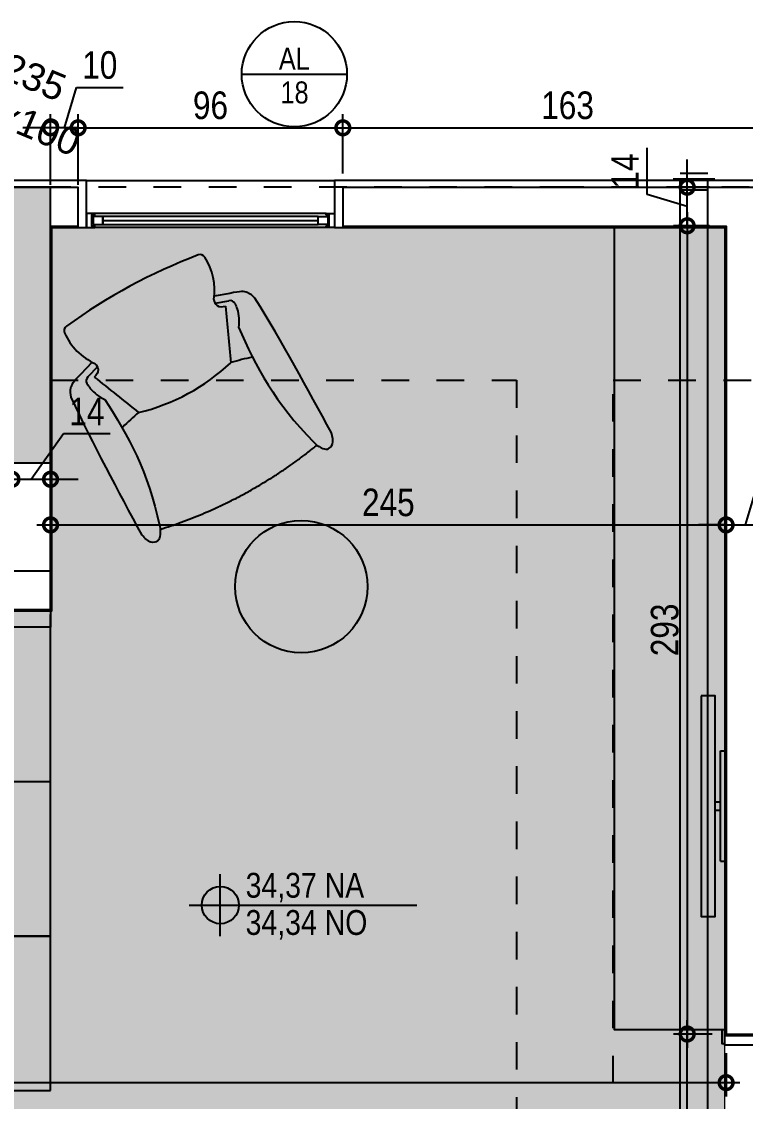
# Model space of a CAD drawing. Header units: metres. Extents: x -41 to 570, y -54 to 184.
# Drawn here: x -20.055 to -17.43, y -0.315 to 3.6 of the extents above; entities that cross this region are included whole.
import ezdxf
from ezdxf.enums import TextEntityAlignment as Align

# ---------------------------------------------------------------- set-up
doc = ezdxf.new("R2010")
doc.units = ezdxf.units.M
for name, pattern in [('DASHEDX2', [1.5, 1, -0.5]), ('PUC$0$DASHEDX2', [1.5, 1, -0.5]), ('PUC$0$HIDDEN2', [0.1875, 0.125, -0.0625])]:
    doc.linetypes.add(name, pattern=pattern)
for name, color, linetype in [('1', 232, 'DASHEDX2'), ('12', 232, 'Continuous'), ('4', 2, 'Continuous'), ('9', 232, 'Continuous'), ('ARQ-DIM', 2, 'Continuous'), ('ARQ-SIM', 1, 'Continuous'), ('PUC$0$ARQ-ALV ACAB', 4, 'Continuous'), ('PUC$0$ARQ-ALV OSSO', 5, 'Continuous'), ('PUC$0$ARQ-AUX', 7, 'Continuous'), ('PUC$0$ARQ-CAX @ 1', 1, 'Continuous'), ('PUC$0$ARQ-MOB', 7, 'Continuous'), ('PUC$0$ARQ-MOB @ 1', 7, 'Continuous'), ('PUC$0$ARQ-PRJ', 7, 'PUC$0$DASHEDX2')]:
    doc.layers.add(name, color=color, linetype=linetype)
doc.layers.add('PUC$0$ARQ-FORRO', color=9, linetype='Continuous', lineweight=5)
doc.styles.add('Adesa', font='ARIALN.TTF')
doc.styles.get("Standard").update_dxf_attribs({"font": 'arial.ttf'})
doc.dimstyles.new('ADESA 1-0050', dxfattribs={"dimtxt": 0.1, "dimasz": 0.1, "dimexe": 0.05, "dimexo": 0.05, "dimgap": 0.03, "dimtad": 1, "dimdec": 1, "dimlfac": 100, "dimzin": 12, "dimtxsty": 'Adesa', "dimblk": 'DOTSMALL', "dimcen": 1, "dimdle": 0.05, "dimclrd": 1, "dimclre": 1, "dimclrt": 256, "dimazin": 3, "dimtm": 1e-09, "dimtfac": 1, "dimtdec": 1, "dimtmove": 1, "dimatfit": 0, "dimldrblk": 'DOTSMALL', "dimfxl": 0.8, "dimtvp": 2, "dimtolj": 1, "dimtzin": 0, "dimarcsym": 0})

# ---------------------------------------------------------------- blocks, each defined once
blk = doc.blocks.new('*U3357')
for points in [[(-0.7649999999987084, 0.009997012157750673), (-0.7149999999989812, 0.009997012157750673), (-0.7149999999989812, -2.987842694979204e-06), (-0.7649999999987084, -2.987842694979204e-06)], [(0.04499999999984541, 0.009997012226332258), (-0.004999999999881748, 0.009997012226332258), (-0.004999999999881748, -2.987774084972639e-06), (0.04499999999984541, -2.987774084972639e-06)], [(-0.7749999999981309, -0.1599999999637873), (-0.7249999999984037, -0.1599999999637873), (-0.7249999999984037, -0.1499999999633417), (-0.7749999999981309, -0.1499999999633417)], [(0, -0.1499999999630859), (-1.224646799149301e-17, -0.8699999999633984), (-0.0300000000002001, -0.8699999999633984), (-0.03000000000020009, -0.1499999999630859)], [(0.05500000000006366, -0.1599999999634463), (0.005000000000336513, -0.1599999999634463), (0.005000000000336513, -0.1499999999630006), (0.05500000000006366, -0.1499999999630006)]]:
    blk.add_lwpolyline(points, close=True)
for points in [[(-0.7599999999991677, -0.1499999999630859), (-0.7199999999999999, -0.1499999999633133), (-0.7199999999999999, -0.1199999999631132), (-0.7099999999997816, -0.1199999999631132), (-0.7099999999989858, -2.987856678460243e-06), (-0.7450000000000908, -2.987856451086568e-06), (-0.7449999999995224, -0.1499999999630859)], [(0.03999999999973625, -0.1499999999628585), (3.410605131648481e-13, -0.1499999999630859), (3.410605131648481e-13, -0.1199999999628858), (-0.009999999999877218, -0.1199999999628858), (-0.009999999999877201, -2.987819701816274e-06), (0.02500000000077309, -2.987819474442599e-06), (0.02499999999952252, -0.1499999999628585)]]:
    blk.add_lwpolyline(points)
at = {"layer": 'PUC$0$ARQ-PRJ'}
blk.add_arc((-0.02076923076938199, -0.1707692307328975), 0.6995391551483003, 178.2986453946517, 271.7013546053388, dxfattribs=at)
blk = doc.blocks.new('*U3359')
at = {"color": 0, "linetype": 'ByBlock', "ltscale": 0.5}
for points in [[(0.019999999999925, -0.0449999999999875), (0.0199999999998682, -0.0449999999999875), (0.0199999999998682, -0.04499999999998749), (0.0199999999998682, -0.04499999999998749), (0.0199999999998682, -0.04499999999998749), (0.01999999999981139, -0.04500000000000169), (0.0199999999998682, -0.04499999999998749), (0.0199999999998682, -0.0449999999999733), (0.019999999999925, -0.04499999999998749), (0.0299999999999159, -0.0449999999999732), (0.0299999999999727, -0.04999999999996868), (-5.68e-14, -0.04999999999996868), (0, 0), (0.0299999999999727, 0), (0.0299999999999727, -0.0049999999999955), (0.0199999999999818, -0.0049999999999955), (0.019999999999925, -0.0449999999999875)], [(0.8800000000000751, -0.04499999999997033), (0.8800000000001319, -0.04499999999997033), (0.8800000000001319, -0.04499999999997032), (0.8800000000001319, -0.04499999999997032), (0.8800000000001319, -0.04499999999997032), (0.8800000000001885, -0.04499999999998452), (0.8800000000001319, -0.04499999999997032), (0.8800000000001319, -0.04499999999995612), (0.8800000000000751, -0.04499999999997032), (0.8700000000000842, -0.04499999999995603), (0.8700000000000273, -0.04999999999995151), (0.9000000000000569, -0.04999999999995151), (0.9, 1.71737624121769e-14), (0.8700000000000273, 1.71737624121769e-14), (0.8700000000000273, -0.004999999999978326), (0.8800000000000182, -0.004999999999978326), (0.8800000000000751, -0.04499999999997033)], [(0.0249999999999204, -0.0100000000000051), (0.0600000006625032, -0.0099999999940792), (0.0600000006625032, -0.0399999999940803), (0.0249999999999204, -0.0400000000000063)], [(0.8749999994450598, -0.00999999999995952), (0.8399999993374968, -0.00999999999995952), (0.8399999993374968, -0.03999999999996073), (0.8749999994450598, -0.03999999999996073)]]:
    blk.add_lwpolyline(points, close=True, dxfattribs=at)
at = {"color": 8, "linetype": 'ByBlock', "ltscale": 0.5}
for points in [[(0.8699999994450959, 4.557376241217689e-14), (0.0299999999999727, 0)], [(0.8699999994450959, -0.04999999999992311), (0.0299999999999727, -0.04999999999996868)]]:
    blk.add_lwpolyline(points, dxfattribs=at)
at = {"color": 7, "linetype": 'ByBlock', "ltscale": 0.5}
blk.add_lwpolyline([(0.8399999993374968, -0.009999999999959572), (0.8399999993374968, -0.03999999999996067), (0.0600000006625032, -0.03999999999408035), (0.0600000006625032, -0.00999999999407915)], close=True, dxfattribs=at)
blk.add_lwpolyline([(0.0600000006625032, -0.0249999999940798), (0.8399999993374968, -0.02500000000626503)], dxfattribs=at)
blk = doc.blocks.new('PUC$0$pl apto tipo 2 puc')
at = {"layer": 'PUC$0$ARQ-ALV ACAB'}
for points in [[(-20.33381733708062, 2.835418097664595), (-20.33381633010514, 1.635420066384394), (-21.12941561421885, 1.635420763017282), (-21.12941548995908, 1.46542076320934), (-19.9538162846242, 1.465420993231216), (-19.95381743947414, 2.855423882296735), (-19.82881744382384, 2.855413483590348), (-19.82881744382384, 3.025408417388371), (-20.33381744702381, 3.025418235298426), (-20.33381733823016, 2.835418144919325)], [(-17.36411684664112, 2.855421873116251), (-17.23911735195992, 2.855421873097677), (-17.23911634252779, 3.025418204763022), (-18.92881744382384, 3.025133429138863), (-18.92881744382384, 2.855418186093247), (-17.5141174305874, 2.855418186093382), (-17.51411694441235, -0.07448802679547742), (-17.36411649138281, -0.07448849328128576)]]:
    blk.add_lwpolyline(points, close=True, dxfattribs=at)
at = {"layer": 'PUC$0$ARQ-ALV OSSO'}
for points in [[(-20.30881734143004, 2.860418097664593), (-20.30881632575571, 1.610420067590172), (-21.09941561033573, 1.610420764223061), (-21.09941549384219, 1.470420764223138), (-19.95881628897362, 1.470420992217409), (-19.95881744382383, 2.860424180575593), (-19.85881744382384, 2.860413781868944), (-19.85881744382384, 3.000408507765785), (-20.30881744382383, 3.000418144919324), (-20.30881734143008, 2.86041814491933), (-20.30881734143004, 2.860418097664593)], [(-17.36911690632554, 2.860418981188063), (-17.2691173204212, 2.860418981222268), (-17.2691163740665, 3.000417355431439), (-18.89881744382384, 3.000418981222269), (-18.89881744382384, 2.860418981222268), (-17.50911743141285, 2.860418981222268), (-17.50911694523762, -0.06948837298035118), (-17.36911649198584, -0.06948881031087867), (-17.36911684724385, 2.860419094427486)], [(-20.30881632575571, 1.610420067590172), (-19.95881641897917, 1.610421254586466)]]:
    blk.add_lwpolyline(points, dxfattribs=at)
at = {"layer": 'PUC$0$ARQ-AUX', "elevation": 4.318356323902826e-06}
blk.add_lwpolyline([(-19.82881744382384, 3.025408417388371), (-18.92881744382384, 3.025133429138863)], dxfattribs=at)
at = {"layer": 'PUC$0$ARQ-CAX @ 1'}
for name, p, xscale, rotation in [('*U3359', (-19.82881744382384, 2.855413483590348, 4.318356324305282e-06), -1, 180), ('*U3357', (-17.51412125788195, -0.8194882600381838), -1.000000000000003, 90)]:
    blk.add_blockref(name, p, dxfattribs=dict(at, xscale=xscale, rotation=rotation))
blk = doc.blocks.new('PUC$0$ARQ-LAY-CAD-DIZ')
for points in [[(-0.3064838311984204, -0.1951458350923616), (-0.2516878810188246, -0.1768199275974069)], [(0.3064838311993299, -0.1951458350923616), (0.2516878810188246, -0.1768199275974069)], [(-0.2425809051014767, -0.2009397312421726), (-0.2910118408494782, -0.2164841751694411)], [(0.2425809051014767, -0.2009397312421726), (0.2910118408494782, -0.2164841751694411)]]:
    blk.add_lwpolyline(points)
for centre, radius, start, end in [((0, -2.098024844374279), 2.098024844374279, 82.56587794212274, 97.43412205787727), ((-0.06876284256577492, -0.05328909946227611), 0.2207293256294759, 175.4791641572122, 217.0896685323644), ((-0.2688676462403237, -0.03746728811869104), 0.02, 97.43412205738845, 175.4791641570402), ((0.06876284256577492, -0.05328909946227611), 0.2207293256294759, 322.9103314677751, 4.52083584278782), ((0.2688676462403237, -0.03746728811869104), 0.02, 4.520835842959833, 82.56587794261156), ((-0.2848997272003544, -0.2355273384240917), 0.02000000000000155, 107.7946069159782, 181.4423455058048), ((0.2848997272008091, -0.2355273384240917), 0.02000000000000155, 358.5576544941952, 72.20539308538977), ((0.0009974537829293695, -1.329706616716621), 0.9319444977243728, 101.8305648394202, 106.6441806521937), ((0, 0.2982496913790982), 0.7406126026418814, 255.1294301210218, 284.8705698790146), ((0.0009974537829293695, -1.329706616716621), 0.9319444977243728, 73.35581934780635, 78.28458721938914)]:
    blk.add_arc(centre, radius, start, end)
for points, knots in [([(-0.3784821351650862, -0.2530061772896062), (-0.3755797206413263, -0.2420113467684217), (-0.3652537496755031, -0.219965121082268), (-0.3454803086078755, -0.2055459575015419), (-0.3064838311984204, -0.1951458350923616)], [0, 0, 0, 0, 3.411440713710004, 7.038197375509993, 7.038197375509993, 7.038197375509993, 7.038197375509993]), ([(-0.244837011027812, -0.1864030446114242), (-0.2423686857646317, -0.194302538494739), (-0.2400205786448169, -0.2156579869002115), (-0.2602664231790186, -0.2256350656781621), (-0.2700927141654574, -0.2279649530705541)], [0, 0, 0, 0, 2.482844535948146, 5.512463865633014, 5.512463865633014, 5.512463865633014, 5.512463865633014]), ([(0.2448370110282667, -0.1864030446114242), (0.2423686857646317, -0.194302538494739), (0.2400205786448169, -0.2156579869002115), (0.2602664231794733, -0.2256350656781621), (0.2700927141654574, -0.2279649530705541)], [0, 0, 0, 0, 2.482844535948146, 5.512463865633014, 5.512463865633014, 5.512463865633014, 5.512463865633014]), ([(0.3784821351650862, -0.2530061772896062), (0.375579720641781, -0.2420113467684217), (0.3652537496759578, -0.219965121082268), (0.3454803086078755, -0.2055459575015419), (0.3064838311993299, -0.1951458350923616)], [0, 0, 0, 0, 3.411440713710004, 7.038197375509993, 7.038197375509993, 7.038197375509993, 7.038197375509993]), ([(-0.304893390394227, -0.236030758809946), (-0.3047143877188319, -0.2431399647730217), (-0.301790930520383, -0.2723876633602487), (-0.288722296189917, -0.3000604052422347), (-0.2754055399286699, -0.3177098736933175), (-0.2623372520902194, -0.473035002056136), (-0.2623372520902194, -0.62394197287189), (-0.3177207399712643, -0.8132438345488566), (-0.3232800536416107, -0.8378665040615232), (-0.3430329445009193, -0.8601026657911035), (-0.3546703065567272, -0.8601026657911035), (-0.3751149519252976, -0.8601026657911035), (-0.3875991150384834, -0.8292369967264079), (-0.3899999999998727, -0.8148037468344427), (-0.3899999999998727, -0.6320177047011413), (-0.3899999999998727, -0.4425119409953453), (-0.3784821351650862, -0.2530061772896062)], [1.521048931000178, 1.521048931000178, 1.521048931000178, 1.521048931000178, 3.648949885049483, 10.28186598981883, 10.28186598981883, 10.28186598981883, 55.55395723455512, 55.55395723455512, 55.55395723455512, 61.89963268735011, 63.27637546194493, 67.76667407044094, 72.15614620199624, 72.15614620199624, 72.15614620199624, 129.007875313722, 129.007875313722, 129.007875313722, 129.007875313722]), ([(0.304893390394227, -0.236030758809946), (0.3047143877188319, -0.2431399647730217), (0.3017909305208377, -0.2723876633602487), (0.288722296189917, -0.3000604052422347), (0.2754055399286699, -0.3177098736933175), (0.2623372520906742, -0.473035002056136), (0.2623372520906742, -0.62394197287189), (0.317720739971719, -0.8132438345488566), (0.3232800536420655, -0.8378665040615232), (0.3430329445009193, -0.8601026657911035), (0.3546703065576366, -0.8601026657911035), (0.3751149519252976, -0.8601026657911035), (0.3875991150384834, -0.8292369967264079), (0.3899999999998727, -0.8148037468344427), (0.3899999999998727, -0.6320177047011413), (0.3899999999998727, -0.4425119409953453), (0.3784821351650862, -0.2530061772896062)], [1.521048931000178, 1.521048931000178, 1.521048931000178, 1.521048931000178, 3.648949885049483, 10.28186598981883, 10.28186598981883, 10.28186598981883, 55.55395723455512, 55.55395723455512, 55.55395723455512, 61.89963268735011, 63.27637546194493, 67.76667407044094, 72.15614620199624, 72.15614620199624, 72.15614620199624, 129.007875313722, 129.007875313722, 129.007875313722, 129.007875313722])]:
    blk.add_open_spline(points, degree=3, knots=knots)
for points in [[(-0.2700927141654574, -0.2279649530705541), (-0.2434178546645853, -0.2911627471329297), (-0.2167429951632585, -0.3543605411953052), (-0.1900681356623863, -0.4175583352576808)], [(0.2700927141654574, -0.2279649530705541), (0.2434178546650401, -0.2911627471329297), (0.216742995164168, -0.3543605411953052), (0.1900681356628411, -0.4175583352576808)]]:
    blk.add_open_spline(points, degree=3)
blk.add_rational_spline([(-0.3223356089556546, -0.8275457078315043), (0, -0.8905264933414259), (0.3230125577142644, -0.8291065205159072)], [1, 0.9786909139897148, 1], degree=2)
blk = doc.blocks.new('PUC$0$ARQ-LAY-SOF')
at = {"layer": 'PUC$0$ARQ-MOB'}
for points in [[(0.2000000000002728, 1.739999999999782), (0.2000000000002729, 0.05999999999994543), (0, 0.05999999999994543), (0, 1.739999999999782)], [(0.7600000000002183, 1.739999999999782), (0.7600000000002183, 0.05999999999994543), (0, 0.05999999999994543), (0, 1.739999999999782)], [(0.7600000000002183, 1.739999999999782), (0.7600000000002183, 1.179999999999836), (0.2000000000002728, 1.179999999999836), (0.2000000000002728, 1.739999999999782)], [(0.7600000000002183, 1.179999999999836), (0.7600000000002183, 0.6199999999998909), (0.2000000000002729, 0.6199999999998909), (0.2000000000002728, 1.179999999999836)], [(0.7600000000002183, 0), (0.7600000000002183, 0.05999999999994543), (0, 0.05999999999994543), (0, 0)]]:
    blk.add_lwpolyline(points, close=True, dxfattribs=at)
blk = doc.blocks.new('*U3414')
for p, q in [((-0.2000000029802322, -0.01999999999999599), (-0.2000000029802322, 1.536458174073056e-17)), ((0.2000000029802323, -0.019999999999996), (0.2000000029802323, 0)), ((-0.01500000000000719, -0.0399999999999921), (-0.01500000000000719, -0.019999999999996)), ((0.01499999999999391, -0.0399999999999921), (0.01499999999999391, -0.019999999999996))]:
    blk.add_line(p, q)
for points in [[(0.2000000029802323, 0), (-0.2000000029802322, 1.536458174073056e-17)], [(0.2000000029802323, -0.019999999999996), (-0.2000000029802322, -0.01999999999999599)]]:
    blk.add_lwpolyline(points)
blk.add_lwpolyline([(-0.400000005960471, -0.0900000000000034), (0.4000000059604579, -0.0900000000000034), (0.4000000059604579, -0.0399999999999921), (-0.400000005960471, -0.0399999999999921)], close=True)
blk = doc.blocks.new('PUC$0$layout puc 4')
at = {"layer": 'PUC$0$ARQ-MOB', "extrusion": (-8.653128486188447e-07, 4.32088631466769e-06, 0.9999999999902907), "elevation": -1.034076076831196e-05}
blk.add_lwpolyline([(11.95030082621095, 2.910681958273331), (12.35030082621098, 2.910681958274754), (12.3503089902836, -2.926439986262648e-06), (11.95029998675907, -2.926418753469347e-06)], close=True, dxfattribs=at)
at = {"layer": 'PUC$0$ARQ-MOB'}
blk.add_circle((13.48569794615592, 1.30342969465006), 0.2399999999999894, dxfattribs=at)
at = {"layer": 'PUC$0$ARQ-MOB', "color": 7, "extrusion": (-8.653128486188448e-07, 4.320886314667695e-06, 0.9999999999902908), "xscale": -1}
blk.add_blockref('PUC$0$ARQ-LAY-SOF', (15.1549999900736, 1.390772854711628, -7.104444817687985e-06), dxfattribs=at)
at = {"layer": 'PUC$0$ARQ-MOB', "rotation": 208.3789795433873}
blk.add_blockref('PUC$0$ARQ-LAY-CAD-DIZ', (14.10701921543021, 0.2144084511604785), dxfattribs=at)
at = {"layer": 'PUC$0$ARQ-MOB @ 1', "rotation": 90}
blk.add_blockref('*U3414', (11.94529967592877, 2.09933987990815), dxfattribs=at)
blk = doc.blocks.new('PUC$0$pl forro 4')
at = {"layer": 'PUC$0$ARQ-FORRO'}
h = blk.add_hatch(color=256, dxfattribs=at)
h.dxf.hatch_style = 1
h.paths.add_polyline_path([(2.550298075168147, 7.951288831797854e-07), (4.989998084048477, 2.822094041565748e-06), (4.989996929205073, 1.389997838441489), (8.450596637674973, 1.390000763937299), (8.450602331084138, 3.010422328519603), (8.600602330928776, 3.010422328519603), (8.600603807840447, 2.089330909560317), (10.32999157772745, 2.089332297751191), (10.32998708983081, 4.760453668731543), (7.345602476117694, 4.760453663297646), (7.345602476117694, 5.159283569736861), (5.349998111788697, 5.159290873008334), (5.349997938808979, 3.749890970461874), (2.550307884513256, 3.749893213258094)])
at = {"layer": 'PUC$0$ARQ-FORRO', "elevation": -4.318356323902826e-06}
blk.add_lwpolyline([(2.550298075168147, 7.951288831797854e-07), (4.989998084048477, 2.822094041565748e-06), (4.989996929205073, 1.389997838441489), (8.450596637674973, 1.390000763937299), (8.450602331084138, 3.010422328519603), (8.600602330928776, 3.010422328519603), (8.600603807840447, 2.089330909560317), (10.32999157772745, 2.089332297751191), (10.32998708983081, 4.760453668731543), (7.345602476117694, 4.760453663297646), (7.345602476117694, 5.159283569736861), (5.349998111788697, 5.159290873008334), (5.349997938808979, 3.749890970461874), (2.550307884513256, 3.749893213258094)], close=True, dxfattribs=at)
blk = doc.blocks.new('PUC$0$E2')
at = {"layer": 'PUC$0$ARQ-PRJ'}
for p, q in [((305.3870890298539, -368.5577142150995), (305.5370890298531, -368.5577141222069)), ((305.4120890298542, -368.5377141996174), (305.5120890298543, -368.5377141376891)), ((305.4120890298542, -368.5977141996174), (305.4120890298542, -368.5577141996174)), ((305.5120890298543, -368.597714137689), (305.5120890298543, -368.5577141376891)), ((305.4120890298542, -368.5977141996174), (305.5120890298543, -368.597714137689))]:
    blk.add_line(p, q, dxfattribs=at)
blk = doc.blocks.new('PUC$0$A$Cc442750d')
at = {"layer": 'PUC$0$ARQ-PRJ', "linetype": 'PUC$0$HIDDEN2', "ltscale": 50}
for p, q in [((2.616754327560557, 0.6348681437857522, 4.318356323905764e-06), (2.616756416126009, -4.030770266885611, -1.826952853720089e-08)), ((2.716754327560921, 0.6348681885506267, 4.318356323905764e-06), (2.716756420060847, -4.03955790767759, 4.318356323905764e-06))]:
    blk.add_line(p, q, dxfattribs=at)
at = {"layer": 'PUC$0$ARQ-PRJ', "rotation": 180}
blk.add_blockref('PUC$0$E2', (308.1288454371897, -372.6284844045754), dxfattribs=at)
blk = doc.blocks.new('PUC')
blk.add_blockref('PUC$0$A$Cc442750d', (14.94999061435445, 1.04033160898575, -4.318356323902826e-06))
at = {"layer": 'PUC$0$ARQ-ALV OSSO', "rotation": 180}
blk.add_blockref('PUC$0$pl apto tipo 2 puc', (-0.008828743811791995, 0.001191462223843587, -4.318356323902826e-06), dxfattribs=at)
at = {"layer": 'PUC$0$ARQ-FORRO'}
blk.add_blockref('PUC$0$pl forro 4', (14.95499061160746, -2.854227518998424), dxfattribs=at)
at = {"layer": 'PUC$0$ARQ-MOB', "color": 6}
blk.add_blockref('PUC$0$layout puc 4', (5.554988700012038, -2.855002235992506, -4.318356323902826e-06), dxfattribs=at)
blk = doc.blocks.new('NipAcOs')
at = {"layer": 'ARQ-SIM'}
h = blk.add_hatch(color=256, dxfattribs=at)
h.dxf.hatch_style = 1
h.paths.add_polyline_path([(0, 0.1499999999999773, 0.4142135623730951), (-0.1499999999999773, 0), (0, 0)])
h.paths.add_polyline_path([(0.1499999999999773, 0), (0, 0), (0, -0.1499999999999773, 0.4142135623730951)])
for p, q in [((0, -0.25), (0, 0.25)), ((-0.25, 0), (0.1499999999999773, 0)), ((0.1499999999999773, 0), (1.583441196697537, 0))]:
    blk.add_line(p, q, dxfattribs=at)
blk.add_circle((0, 0), 0.15, dxfattribs=at)
at = {"style": 'Adesa'}
for p in [(0.2040091630106531, 0.0600000000000023), (0.2040091630106531, -0.2400000000000091)]:
    blk.add_attdef('000,00', p, '', height=0.2, dxfattribs=at)
blk = doc.blocks.new('TIPO COTA$0$Chamada_planta')
at = {"layer": 'ARQ-SIM'}
blk.add_line((-1.272612162904418, 0), (1.272612162904418, 0), dxfattribs=at)
blk.add_circle((0, 0), 1.272612162904418, dxfattribs=at)
at = {"layer": 'ARQ-SIM', "color": 2, "style": 'Adesa'}
for tag, p in [('NUMERO', (-3e-16, 0.2338932678049491)), ('C.D.', (-3e-16, -0.2718391078913104))]:
    blk.add_attdef(tag, text='', height=0.5, dxfattribs=at).set_placement(p, align=Align.MIDDLE_CENTER)
blk = doc.blocks.new('_DotSmall')
at = {"color": 0, "linetype": 'ByBlock', "const_width": 0.5}
blk.add_lwpolyline([(-0.0625, 0, 1), (0.0625, 0, 1)], format="xyb", close=True, dxfattribs=at)
blk = doc.blocks.new('*D1500')
at = {"layer": 'ARQ-DIM', "color": 1, "lineweight": -2, "transparency": 16777216}
for p, q in [((-19.84998870001205, 3.008798046324152), (-19.84998870001205, 3.265296041068666)), ((-18.88998870001205, 3.050005440633623), (-18.88998870001205, 3.265296041068666)), ((-19.89998870001205, 3.215296041068666), (-18.83998870001205, 3.215296041068666))]:
    blk.add_line(p, q, dxfattribs=at)
at = {"layer": 'Defpoints', "color": 0, "transparency": 16777216}
for p in [(-18.88998870001205, 3.215296041068666), (-18.88998870001205, 3.000005440633623, -4.318356323902826e-06), (-19.84998870001205, 2.958798046324152, -4.318356323902826e-06)]:
    blk.add_point(p, dxfattribs=at)
at = {"layer": 'ARQ-DIM', "color": 1, "lineweight": -2, "transparency": 16777216, "xscale": 0.1, "yscale": 0.1, "zscale": 0.1, "rotation": 180}
blk.add_blockref('_DotSmall', (-19.84998870001205, 3.215296041068666), dxfattribs=at)
at = {"layer": 'ARQ-DIM', "color": 1, "lineweight": -2, "transparency": 16777216, "xscale": 0.1, "yscale": 0.1, "zscale": 0.1}
blk.add_blockref('_DotSmall', (-18.88998870001205, 3.215296041068666), dxfattribs=at)
at = {"layer": 'ARQ-DIM', "transparency": 16777216, "insert": (-19.36998870001205, 3.296353339840835), "char_height": 0.1, "attachment_point": 5, "style": 'Adesa'}
blk.add_mtext('\\A1;96', dxfattribs=at)
blk = doc.blocks.new('*D1501')
at = {"layer": 'ARQ-DIM', "color": 1, "lineweight": -2, "transparency": 16777216}
for p, q in [((-18.88998870001205, 3.050005440633623), (-18.88998870001205, 3.265296041068666)), ((-17.26028763025471, 3.050004331794), (-17.26028763025471, 3.265296041068666)), ((-18.93998870001206, 3.215296041068666), (-17.21028763025471, 3.215296041068666))]:
    blk.add_line(p, q, dxfattribs=at)
at = {"layer": 'Defpoints', "color": 0, "transparency": 16777216}
for p in [(-17.26028763025471, 3.215296041068666), (-18.88998870001205, 3.000005440633623, -4.318356323902826e-06), (-17.26028763025471, 3.000004331794, -4.318356323902826e-06)]:
    blk.add_point(p, dxfattribs=at)
at = {"layer": 'ARQ-DIM', "color": 1, "lineweight": -2, "transparency": 16777216, "xscale": 0.1, "yscale": 0.1, "zscale": 0.1, "rotation": 180}
blk.add_blockref('_DotSmall', (-18.88998870001205, 3.215296041068666), dxfattribs=at)
at = {"layer": 'ARQ-DIM', "color": 1, "lineweight": -2, "transparency": 16777216, "xscale": 0.1, "yscale": 0.1, "zscale": 0.1}
blk.add_blockref('_DotSmall', (-17.26028763025471, 3.215296041068666), dxfattribs=at)
at = {"layer": 'ARQ-DIM', "transparency": 16777216, "insert": (-18.07513816513338, 3.296353339840835), "char_height": 0.1, "attachment_point": 5, "style": 'Adesa'}
blk.add_mtext('\\A1;163', dxfattribs=at)
blk = doc.blocks.new('*D1513')
at = {"layer": 'ARQ-DIM', "color": 1, "lineweight": -2, "transparency": 16777216}
for p, q in [((-20.01998818291134, 1.940855703664454), (-19.90288852424763, 2.106264980608519)), ((-19.90288852424763, 2.106264980608519), (-19.73340694171011, 2.106264980608519)), ((-20.08998870001204, 1.709932146713691), (-20.08998870001204, 1.990855703664454)), ((-19.94998766581064, 1.709932103533168), (-19.94998766581064, 1.990855703664454)), ((-20.08998870001204, 1.940855703664454), (-20.18998870001204, 1.940855703664454)), ((-20.08998870001204, 1.940855703664454), (-19.94998766581064, 1.940855703664454)), ((-20.08998870001204, 1.940855703664454), (-19.94998766581064, 1.940855703664454)), ((-19.94998766581064, 1.940855703664454), (-19.84998766581064, 1.940855703664454))]:
    blk.add_line(p, q, dxfattribs=at)
at = {"layer": 'Defpoints', "color": 0, "transparency": 16777216}
for p in [(-19.94998766581064, 1.940855703664454), (-20.08998870001204, 1.659932146713691, -4.318356323902826e-06), (-19.94998766581064, 1.659932103533168, -8.636712647805652e-06)]:
    blk.add_point(p, dxfattribs=at)
at = {"layer": 'ARQ-DIM', "color": 1, "lineweight": -2, "transparency": 16777216, "xscale": 0.1, "yscale": 0.1, "zscale": 0.1}
blk.add_blockref('_DotSmall', (-20.08998870001204, 1.940855703664454), dxfattribs=at)
at = {"layer": 'ARQ-DIM', "color": 1, "lineweight": -2, "transparency": 16777216, "xscale": 0.1, "yscale": 0.1, "zscale": 0.1, "rotation": 180}
blk.add_blockref('_DotSmall', (-19.94998766581064, 1.940855703664454), dxfattribs=at)
at = {"layer": 'ARQ-DIM', "transparency": 16777216, "insert": (-19.81814773297887, 2.186469619080551), "char_height": 0.1, "attachment_point": 5, "style": 'Adesa'}
blk.add_mtext('\\A1;14', dxfattribs=at)
blk = doc.blocks.new('*D1514')
at = {"layer": 'ARQ-DIM', "color": 1, "lineweight": -2, "transparency": 16777216}
for p, q in [((-19.94998766581064, 1.709932103533168), (-19.94998766581064, 1.825403152086743)), ((-17.50028848119656, 1.648808604989967), (-17.50028848119656, 1.825403152086743)), ((-19.99998766581064, 1.775403152086743), (-17.45028848119656, 1.775403152086743))]:
    blk.add_line(p, q, dxfattribs=at)
at = {"layer": 'Defpoints', "color": 0, "transparency": 16777216}
for p in [(-17.50028848119656, 1.775403152086743), (-19.94998766581064, 1.659932103533168, -4.318356323902826e-06), (-17.50028848119656, 1.598808604989967, -4.318356323902826e-06)]:
    blk.add_point(p, dxfattribs=at)
at = {"layer": 'ARQ-DIM', "color": 1, "lineweight": -2, "transparency": 16777216, "xscale": 0.1, "yscale": 0.1, "zscale": 0.1, "rotation": 180}
blk.add_blockref('_DotSmall', (-19.94998766581064, 1.775403152086743), dxfattribs=at)
at = {"layer": 'ARQ-DIM', "color": 1, "lineweight": -2, "transparency": 16777216, "xscale": 0.1, "yscale": 0.1, "zscale": 0.1}
blk.add_blockref('_DotSmall', (-17.50028848119656, 1.775403152086743), dxfattribs=at)
at = {"layer": 'ARQ-DIM', "transparency": 16777216, "insert": (-18.7251380735036, 1.856460450858912), "char_height": 0.1, "attachment_point": 5, "style": 'Adesa'}
blk.add_mtext('\\A1;245', dxfattribs=at)
blk = doc.blocks.new('*D1515')
at = {"layer": 'ARQ-DIM', "color": 1, "lineweight": -2, "transparency": 16777216}
for p, q in [((-17.43028821690236, 1.775403152086743), (-17.38672682536075, 1.920607790558776)), ((-17.38672682536075, 1.920607790558776), (-17.21724524282323, 1.920607790558776)), ((-17.50028848119656, 1.648808604989967), (-17.50028848119656, 1.825403152086743)), ((-17.36028795260816, 1.648808621616858), (-17.36028795260816, 1.825403152086743)), ((-17.50028848119656, 1.775403152086743), (-17.60028848119656, 1.775403152086743)), ((-17.50028848119656, 1.775403152086743), (-17.36028795260816, 1.775403152086743)), ((-17.50028848119656, 1.775403152086743), (-17.36028795260816, 1.775403152086743)), ((-17.36028795260816, 1.775403152086743), (-17.26028795260816, 1.775403152086743))]:
    blk.add_line(p, q, dxfattribs=at)
at = {"layer": 'Defpoints', "color": 0, "transparency": 16777216}
for p in [(-17.36028795260816, 1.775403152086743), (-17.50028848119656, 1.598808604989967, -4.318356323902826e-06), (-17.36028795260816, 1.598808621616858, -4.318356323902826e-06)]:
    blk.add_point(p, dxfattribs=at)
at = {"layer": 'ARQ-DIM', "color": 1, "lineweight": -2, "transparency": 16777216, "xscale": 0.1, "yscale": 0.1, "zscale": 0.1}
blk.add_blockref('_DotSmall', (-17.50028848119656, 1.775403152086743), dxfattribs=at)
at = {"layer": 'ARQ-DIM', "color": 1, "lineweight": -2, "transparency": 16777216, "xscale": 0.1, "yscale": 0.1, "zscale": 0.1, "rotation": 180}
blk.add_blockref('_DotSmall', (-17.36028795260816, 1.775403152086743), dxfattribs=at)
at = {"layer": 'ARQ-DIM', "transparency": 16777216, "insert": (-17.30198603409199, 2.000812429030808), "char_height": 0.1, "attachment_point": 5, "style": 'Adesa'}
blk.add_mtext('\\A1;14', dxfattribs=at)
blk = doc.blocks.new('*D1540')
at = {"layer": 'ARQ-DIM', "color": 1, "lineweight": -2, "transparency": 16777216}
for p, q in [((-17.6413821460769, -0.900672375217192), (-17.6413821460769, -0.02067983520419053)), ((-17.55028820142584, -0.07067983520419054), (-17.6913821460769, -0.07067983520419055)), ((-17.56089948895686, -0.850672375217192), (-17.6913821460769, -0.850672375217192))]:
    blk.add_line(p, q, dxfattribs=at)
at = {"layer": 'Defpoints', "color": 0, "transparency": 16777216}
for p in [(-17.6413821460769, -0.07067983520419054), (-17.50028820142584, -0.07067983520419052, -4.318356323902826e-06), (-17.51089948895686, -0.850672375217192, -4.318356323902826e-06)]:
    blk.add_point(p, dxfattribs=at)
at = {"layer": 'ARQ-DIM', "color": 1, "lineweight": -2, "transparency": 16777216, "xscale": 0.1, "yscale": 0.1, "zscale": 0.1}
for p, rotation in [((-17.6413821460769, -0.07067983520419054), 90), ((-17.6413821460769, -0.850672375217192), 270)]:
    blk.add_blockref('_DotSmall', p, dxfattribs=dict(at, rotation=rotation))
at = {"layer": 'ARQ-DIM', "transparency": 16777216, "insert": (-17.72243944484907, -0.4606761052106861), "char_height": 0.1, "attachment_point": 5, "rotation": 90, "style": 'Adesa'}
blk.add_mtext('\\A1;78', dxfattribs=at)
blk = doc.blocks.new('*D1541')
at = {"layer": 'ARQ-DIM', "color": 1, "lineweight": -2, "transparency": 16777216}
for p, q in [((-17.64138214607693, 2.91000595758483), (-17.64138214607693, -0.1206798352041906)), ((-17.56089976034371, 2.86000595758483), (-17.69138214607693, 2.86000595758483)), ((-17.55028820142584, -0.07067983520419054), (-17.69138214607693, -0.07067983520419055))]:
    blk.add_line(p, q, dxfattribs=at)
at = {"layer": 'Defpoints', "color": 0, "transparency": 16777216}
for p in [(-17.51089976034371, 2.86000595758483, -4.318356323902826e-06), (-17.64138214607693, -0.07067983520419054), (-17.50028820142584, -0.07067983520419052, -4.318356323902826e-06)]:
    blk.add_point(p, dxfattribs=at)
at = {"layer": 'ARQ-DIM', "color": 1, "lineweight": -2, "transparency": 16777216, "xscale": 0.1, "yscale": 0.1, "zscale": 0.1}
for p, rotation in [((-17.64138214607693, 2.86000595758483), 90), ((-17.64138214607693, -0.07067983520419054), 270)]:
    blk.add_blockref('_DotSmall', p, dxfattribs=dict(at, rotation=rotation))
at = {"layer": 'ARQ-DIM', "transparency": 16777216, "insert": (-17.72243944484909, 1.394663061190325), "char_height": 0.1, "attachment_point": 5, "rotation": 90, "style": 'Adesa'}
blk.add_mtext('\\A1;293', dxfattribs=at)
blk = doc.blocks.new('*D1542')
at = {"layer": 'ARQ-DIM', "color": 1, "lineweight": -2, "transparency": 16777216}
for p, q in [((-17.78658674345036, 2.973566665875424), (-17.78658674345036, 3.143048248412941)), ((-17.64138210497833, 3.000004581804642), (-17.64138210497833, 3.100004581804642)), ((-17.56089957881975, 3.000004581804642), (-17.69138210497833, 3.000004581804642)), ((-17.64138210497833, 2.860005966862987), (-17.64138210497833, 3.000004581804642)), ((-17.64138210497833, 2.860005966862987), (-17.64138210497833, 3.000004581804642)), ((-17.64138210497833, 2.930005274333814), (-17.78658674345036, 2.973566665875424)), ((-17.56089971924511, 2.860005966862987), (-17.69138210497833, 2.860005966862987)), ((-17.64138210497833, 2.860005966862987), (-17.64138210497833, 2.760005966862987))]:
    blk.add_line(p, q, dxfattribs=at)
at = {"layer": 'Defpoints', "color": 0, "transparency": 16777216}
for p in [(-17.64138210497833, 3.000004581804642), (-17.51089957881975, 3.000004581804642, -4.318356323902826e-06), (-17.51089971924511, 2.860005966862987, -4.318356323902826e-06)]:
    blk.add_point(p, dxfattribs=at)
at = {"layer": 'ARQ-DIM', "color": 1, "lineweight": -2, "transparency": 16777216, "xscale": 0.1, "yscale": 0.1, "zscale": 0.1}
for p, rotation in [((-17.64138210497833, 3.000004581804642), 270), ((-17.64138210497833, 2.860005966862987), 90)]:
    blk.add_blockref('_DotSmall', p, dxfattribs=dict(at, rotation=rotation))
at = {"layer": 'ARQ-DIM', "transparency": 16777216, "insert": (-17.86679138192239, 3.058307457144187), "char_height": 0.1, "attachment_point": 5, "rotation": 90, "style": 'Adesa'}
blk.add_mtext('\\A1;14', dxfattribs=at)
blk = doc.blocks.new('*D1548')
at = {"layer": 'ARQ-DIM', "color": 1, "lineweight": -2, "transparency": 16777216}
for p, q in [((-17.50028820469898, -0.1406798334751199), (-17.50028820469898, -0.2969617199436931)), ((-23.41059292470861, -0.2011948456724003), (-23.41059292470861, -0.2969617199436931)), ((-23.46059292470861, -0.2469617199436931), (-17.45028820469898, -0.2469617199436931))]:
    blk.add_line(p, q, dxfattribs=at)
at = {"layer": 'Defpoints', "color": 0, "transparency": 16777216}
for p in [(-17.50028820469898, -0.09067983347511992, -4.318356323902826e-06), (-23.41059292470861, -0.1511948456724003, -4.318356323902826e-06), (-17.50028820469898, -0.2469617199436931)]:
    blk.add_point(p, dxfattribs=at)
at = {"layer": 'ARQ-DIM', "color": 1, "lineweight": -2, "transparency": 16777216, "xscale": 0.1, "yscale": 0.1, "zscale": 0.1, "rotation": 180}
blk.add_blockref('_DotSmall', (-23.41059292470861, -0.2469617199436931), dxfattribs=at)
at = {"layer": 'ARQ-DIM', "color": 1, "lineweight": -2, "transparency": 16777216, "xscale": 0.1, "yscale": 0.1, "zscale": 0.1}
blk.add_blockref('_DotSmall', (-17.50028820469898, -0.2469617199436931), dxfattribs=at)
at = {"layer": 'ARQ-DIM', "transparency": 16777216, "insert": (-20.4554405647038, -0.1659044211715239), "char_height": 0.1, "attachment_point": 5, "style": 'Adesa'}
blk.add_mtext('\\A1;591', dxfattribs=at)
blk = doc.blocks.new('*D1693')
at = {"layer": 'ARQ-DIM', "color": 1, "lineweight": -2, "transparency": 16777216}
for p, q in [((-19.89998870001205, 3.215296041068667), (-19.8561715103804, 3.361353339840836)), ((-19.8561715103804, 3.361353339840836), (-19.68668992784288, 3.361353339840836)), ((-19.94998870001204, 3.008795793751383), (-19.94998870001204, 3.265296041068666)), ((-19.84998870001205, 3.008798046324152), (-19.84998870001205, 3.265296041068666)), ((-19.94998870001204, 3.215296041068667), (-20.04998870001204, 3.215296041068667)), ((-19.84998870001205, 3.215296041068667), (-19.94998870001204, 3.215296041068667)), ((-19.84998870001205, 3.215296041068667), (-19.94998870001204, 3.215296041068667)), ((-19.84998870001205, 3.215296041068667), (-19.74998870001205, 3.215296041068667))]:
    blk.add_line(p, q, dxfattribs=at)
at = {"layer": 'Defpoints', "color": 0, "transparency": 16777216}
for p in [(-19.94998870001204, 3.215296041068667), (-19.94998870001204, 2.958795793751383, -4.31835632350037e-06), (-19.84998870001205, 2.958798046324152, -4.318356323902826e-06)]:
    blk.add_point(p, dxfattribs=at)
at = {"layer": 'ARQ-DIM', "color": 1, "lineweight": -2, "transparency": 16777216, "xscale": 0.1, "yscale": 0.1, "zscale": 0.1}
blk.add_blockref('_DotSmall', (-19.94998870001204, 3.215296041068667), dxfattribs=at)
at = {"layer": 'ARQ-DIM', "color": 1, "lineweight": -2, "transparency": 16777216, "xscale": 0.1, "yscale": 0.1, "zscale": 0.1, "rotation": 180}
blk.add_blockref('_DotSmall', (-19.84998870001205, 3.215296041068667), dxfattribs=at)
at = {"layer": 'ARQ-DIM', "transparency": 16777216, "insert": (-19.77143071911163, 3.442410638613005), "char_height": 0.1, "attachment_point": 5, "style": 'Adesa'}
blk.add_mtext('\\A1;10', dxfattribs=at)
blk = doc.blocks.new('est-lo-08-6sa-r00')
at = {"layer": '4'}
h = blk.add_hatch(color=8, dxfattribs=at)
h.dxf.hatch_style = 1
h.paths.add_polyline_path([(72.45359600000049, -775.948262999999), (89.9877070000004, -768.6301379999992), (31.82787399999984, -629.2800969999994), (14.29376300000001, -636.5982219999993)], flags=17)
h.paths.add_polyline_path([(-113.9049340000005, -1069.376460999999), (37.44213000000002, -1006.209490999998), (30.12385199999994, -988.6750119999992), (-103.6891010000002, -1044.523857999999), (-278.9303289999998, -624.6486359999992), (-286.2484539999996, -607.1145249999993), (-286.2484749999996, -607.1145339999996), (-307.0557899999995, -557.2605349999997), (-324.5898800000006, -564.5786499999994)])
h.paths.add_polyline_path([(-3206.956630999998, -1758.910156999999), (-3258.953831999998, -1634.325684), (-3291.253509999999, -1647.806439999999), (-3239.256308999999, -1772.390912999999)])
h.paths.add_polyline_path([(-2993.189753999998, -2271.092217999998), (-3020.151167, -2206.492820999998), (-3034.916840999999, -2212.655495999998), (-3140.452497999998, -1959.793706999999), (-3125.686931, -1953.631075999999), (-3148.796797999999, -1898.260197999999), (-3181.096476999999, -1911.740953999999), (-3025.489431999998, -2284.572973999999)])
h.paths.add_polyline_path([(-2947.092820999999, -1013.293024), (-2914.793142, -999.8122680000004), (-2953.309588, -907.527473), (-2985.609266, -921.0082290000005)])
h.paths.add_polyline_path([(-2727.356492000001, -1539.777800999999), (-2695.056814, -1526.297044999999), (-2733.573258999998, -1434.012249999999), (-2765.872937999999, -1447.493005999999)])
h.paths.add_polyline_path([(2122.48851, 465.4148090000003), (2070.491308999999, 589.9992829999999), (2038.191631, 576.5185270000004), (2090.188831999999, 451.9340530000002)])
h.paths.add_polyline_path([(2012.331383999999, 729.3495480000001), (1857.495358999999, 1100.334220999999), (1825.19568, 1086.853464999999), (1852.1572, 1022.254111), (1866.922767, 1028.416743), (1971.687404999999, 777.4023), (1956.921837999999, 771.2396689999997), (1980.031704999999, 715.8687919999996)])
h.paths.add_polyline_path([(2336.253806, -46.76345599999922), (2180.644029, 326.0751100000004), (2148.34435, 312.5943540000004), (2171.454217999999, 257.2234770000007), (2186.219784999999, 263.3861090000001), (2291.758174999999, 10.51777200000049), (2276.992607999999, 4.355141000000913), (2303.954127999999, -60.24421199999915)])
h.paths.add_polyline_path([(-385.5172349999993, -426.3873289999996), (-595.433067999999, 76.56770299999988), (-627.7327459999995, 63.08694799999952), (-600.7712259999996, -1.512405999999999), (-586.0056589999992, 4.650225999999691), (-426.1612139999996, -378.3345759999996), (-440.9267810000002, -384.4972079999997), (-417.8169139999999, -439.8680849999996)])
h.paths.add_polyline_path([(-83.24965799999964, 290.3351419999996), (-592.6617279999998, 77.7243639999995), (-382.7471940000005, -425.2275579999996), (-365.2130830000006, -417.9094339999997), (-567.8094919999992, 67.50837699999983), (-108.2312119999995, 259.3202749999996), (-7.318124999999773, 17.53411100000015), (-242.6443529999995, -80.68282400000008), (-140.96112, -324.3142569999997), (-70.36325099999982, -294.8491759999998), (-77.68137600000048, -277.3150649999997), (-130.7451330000004, -299.4620209999997), (-217.7921169999998, -90.89881099999997), (0, 0), (87.04691000000038, -208.5630329999998), (33.98315200000015, -230.7099889999997), (41.30127699999991, -248.2440999999996), (126.664713, -212.6163879999996), (103.5548460000003, -157.2455109999998), (88.78927800000055, -163.4081419999998), (-71.05370500000018, 219.5731569999998), (-56.28813799999982, 225.7357879999997)])
h.paths.add_polyline_path([(395.5056669999994, -856.7658279999989), (368.5441479999995, -792.1664749999987), (353.7785799999997, -798.329105999999), (193.1650519999996, -413.5015989999993), (207.9306199999999, -407.3389679999995), (184.8207519999999, -351.9680909999994), (-61.57965100000013, -454.8069989999995), (-28.45266399999963, -534.1692129999994), (-10.91852799999941, -526.8510599999992), (-36.72741499999947, -465.0229859999995), (159.8391989999999, -382.9829579999996), (355.8878640000003, -852.7124729999991), (159.32125, -934.7525009999987), (132.7484019999998, -871.0736249999991), (115.2142970000001, -878.391764999999), (141.787139, -942.0706259999986), (123.3301799999996, -949.7739149999989), (130.6483049999998, -967.3080259999988)])
h.paths.add_polyline_path([(-2506.849069, -2068.110103999999), (-2474.549390999999, -2054.629347999999), (-2513.065836, -1962.344552999999), (-2545.365514999999, -1975.825308999998)])
h.paths.add_polyline_path([(-2448.754924, -805.304224), (-2411.841008, -789.8976419999999), (-2450.357452999999, -697.6128460000004), (-2487.271369999998, -713.0194279999998)])
h.paths.add_polyline_path([(-2277.356152000001, -1215.972988999999), (-2240.442234999999, -1200.566406999999), (-2278.958680999999, -1108.281610999999), (-2315.872596999998, -1123.688192999999)])
h.paths.add_polyline_path([(-2180.680405, -1447.606533999999), (-2143.766489, -1432.199950999999), (-2182.282934, -1339.915155999999), (-2219.196851, -1355.321738)])
h.paths.add_polyline_path([(-2008.511896999999, -1860.119569999998), (-1971.59798, -1844.712986999999), (-2010.114424999999, -1752.428191999998), (-2047.028341999999, -1767.834773999999)])
h.paths.add_polyline_path([(-1950.417031, -597.315415), (-1918.117352999999, -583.8346590000001), (-1956.633798, -491.5498640000002), (-1988.933476999999, -505.0306199999999)])
h.paths.add_polyline_path([(-1779.018259, -1007.984179999999), (-1746.71858, -994.5034239999998), (-1785.235026, -902.218629), (-1817.534703999999, -915.6993849999996)])
h.paths.add_polyline_path([(-1682.342512999999, -1239.617724999999), (-1650.042834, -1226.136968999999), (-1688.559278999999, -1133.852173999999), (-1720.858957999999, -1147.332929999999)])
h.paths.add_polyline_path([(-1510.174004, -1652.130760999999), (-1477.874324999999, -1638.650004999999), (-1516.390770999999, -1546.365209999999), (-1548.690448999999, -1559.845965999998)])
h.paths.add_polyline_path([(-1456.693376999999, -391.2524330000001), (-1424.393697999999, -377.7716770000002), (-1462.910144, -285.4868820000001), (-1495.209821999999, -298.9676380000003)])
h.paths.add_polyline_path([(-1285.294603999999, -801.9211979999995), (-1252.994926, -788.4404419999995), (-1291.511371, -696.1556469999997), (-1323.811048999999, -709.6364029999997)])
h.paths.add_polyline_path([(-1188.618857999999, -1033.554742999999), (-1156.319178999999, -1020.073986999999), (-1194.835624999999, -927.7891919999992), (-1227.135303, -941.2699479999992)])
h.paths.add_polyline_path([(-1016.450349, -1446.067778999999), (-984.1506699999999, -1432.587022999999), (-1022.667116, -1340.302227999999), (-1054.966794, -1353.782983999999)])
h.paths.add_polyline_path([(-962.9697219999993, -185.189451), (-930.6700429999992, -171.7086949999999), (-969.1864889999995, -79.42390000000034), (-1001.486167, -92.90465600000022)])
h.paths.add_polyline_path([(-791.5709489999999, -595.8582159999995), (-759.2712709999993, -582.3774599999996), (-797.7877159999997, -490.0926649999998), (-830.087394, -503.5734209999997)])
h.paths.add_polyline_path([(-694.8952030000003, -827.4917609999992), (-662.5955239999994, -814.0110049999994), (-701.1119699999999, -721.7262099999994), (-733.4116480000001, -735.2069659999993)])
h.paths.add_polyline_path([(-522.7266940000001, -1240.004796999998), (-490.4270159999996, -1226.524040999999), (-528.943461, -1134.239245999999), (-561.2431389999995, -1147.720001999999)])
h.paths.add_polyline_path([(1351.53574, 780.8041629999996), (1383.835419, 794.2849189999998), (1345.318973, 886.5697139999991), (1313.019295, 873.0889579999994)])
h.paths.add_polyline_path([(353.014255, 364.0562249999997), (385.3139340000003, 377.5369809999997), (346.7974880000002, 469.8217759999997), (314.4978100000009, 456.3410209999996)])
h.paths.add_polyline_path([(848.5836060000001, 570.8895359999998), (885.4975220000001, 586.2961189999997), (846.9810769999999, 678.5809139999992), (810.0671610000003, 663.1743319999998)])
h.paths.add_polyline_path([(524.4120129999999, -46.61010899999968), (556.7116919999996, -33.12935299999981), (518.195247, 59.15544200000008), (485.8955680000002, 45.67468600000018)])
h.paths.add_polyline_path([(1019.981364, 160.2232020000003), (1056.895281, 175.6297840000001), (1018.378835, 267.9145800000003), (981.464919, 252.5079970000002)])
h.paths.add_polyline_path([(621.0882969999998, -278.2449419999995), (653.3879760000001, -264.7641859999995), (614.87153, -172.4793909999996), (582.5718519999997, -185.9601469999995)])
h.paths.add_polyline_path([(1116.657648, -71.41163099999949), (1153.571565, -56.00504899999964), (1115.055119, 36.27974600000056), (1078.141202999999, 20.87316400000049)])
h.paths.add_polyline_path([(1571.272069, 254.3193860000004), (1603.571747, 267.8001420000003), (1565.055302, 360.0849370000004), (1532.755624, 346.6041810000002)])
h.paths.add_polyline_path([(793.2568059999996, -690.757978999999), (825.5564849999996, -677.2772229999991), (787.0400389999993, -584.992427999999), (754.7403609999999, -598.473182999999)])
h.paths.add_polyline_path([(1288.825975999999, -483.9242339999991), (1325.739893, -468.5176519999992), (1287.223447, -376.2328559999991), (1250.309531, -391.6394389999991)])
h.paths.add_polyline_path([(1791.777927, -274.0091669999991), (1824.077604999999, -260.5284109999993), (1785.561159999999, -168.2436159999995), (1753.261481, -181.724370999999)])
h.paths.add_polyline_path([(-3349.413448999998, -1508.456442999999), (-3317.113664, -1494.975642999999), (-3340.223530999999, -1439.604766), (-3354.989096999999, -1445.767395999999), (-3459.753819999998, -1194.75275), (-3444.988254, -1188.590119), (-3471.949773999999, -1123.990766), (-3504.249558999999, -1137.471566)])
h.paths.add_polyline_path([(-359.6583730000003, -579.2150129999995), (-336.5486029999993, -634.5859029999993), (-321.7824039999996, -628.4230349999996), (-161.1694570000002, -1013.250897999999), (-175.9346760000003, -1019.413356999999), (-148.9732669999995, -1084.012691999999), (-116.6746340000003, -1070.532431999999), (-327.3587819999994, -565.7342929999993), (-359.6584599999998, -579.2150489999992)])
at = {"layer": '1'}
for p, q in [((-1589.265384999999, -842.099628), (-1741.405861999999, -477.5734019999998)), ((-1773.705539, -491.0541570000001), (-1621.565062999999, -855.5803840000001))]:
    blk.add_line(p, q, dxfattribs=at)
for points in [[(-1538.228585, -316.9221649999999), (-1783.706669, -419.3761300000003)], [(-1741.405861999999, -477.5734019999998), (-1527.304378, -388.214931)], [(-1783.706669, -419.3761300000003), (-1956.633798, -491.5498640000001)], [(-1929.672278999999, -556.1492170000001), (-1773.705539, -491.0541570000001)], [(-1785.269418999999, -902.1486469999995), (-1918.117352999999, -583.8346590000001)]]:
    blk.add_lwpolyline(points, dxfattribs=at)
at = {"layer": '4', "linetype": 'Continuous'}
blk.add_lwpolyline([(-1950.417031, -597.315415), (-1918.117352999999, -583.8346590000001), (-1956.633798, -491.5498640000001), (-1988.933476999999, -505.0306199999999), (-1950.417031, -597.315415)], dxfattribs=at)
at = {"layer": '12', "linetype": 'Continuous'}
blk.add_text('35x100', height=9.975000000000001, dxfattribs=at).set_placement((-1999.077916999999, -478.3317019999999))
at = {"layer": '9', "linetype": 'Continuous'}
blk.add_text('P235', height=10, dxfattribs=at).set_placement((-1998.506285999999, -462.0084180000001))

msp = doc.modelspace()

# ---------------------------------------------------------------- block references
at = {"rotation": 180}
msp.add_blockref('PUC', (0, 0), dxfattribs=at)
at = {"linetype": 'Continuous', "xscale": 0.01, "yscale": 0.01, "zscale": 0.01, "rotation": 337.346050855639}
msp.add_blockref('est-lo-08-6sa-r00', (0, 0), dxfattribs=at)
at = {"layer": 'ARQ-SIM'}
ref = msp.add_blockref('TIPO COTA$0$Chamada_planta', (-19.06596677785069, 3.409564864477375), dxfattribs=dict(at, xscale=0.15, yscale=0.15, zscale=0.15))
ref.add_attrib('NUMERO', 'AL', dxfattribs={"color": 2, "height": 0.08, "style": 'Adesa'}).set_placement((-19.06596677785069, 3.465879803683833), align=Align.MIDDLE_CENTER)
ref.add_attrib('C.D.', '18', dxfattribs={"color": 2, "height": 0.08, "style": 'Adesa'}).set_placement((-19.06514822396218, 3.34346986763876), align=Align.MIDDLE_CENTER)
ref = msp.add_blockref('NipAcOs', (-19.33433937429822, 0.3966631203858242), dxfattribs=dict(at, xscale=0.45, yscale=0.45, zscale=0.45))
ref.add_attrib('000,00', '34,34 NO', (-19.24253525094286, 0.2886631203858196), dxfattribs={"layer": '0', "color": 2, "height": 0.09, "style": 'Adesa'})
ref.add_attrib('000,00', '34,37 NA', (-19.24253525094286, 0.4236631203858106), dxfattribs={"layer": '0', "color": 2, "height": 0.09, "style": 'Adesa'})

# ---------------------------------------------------------------- dimensions: what is measured, and where the dimension line sits
at = {"layer": 'ARQ-DIM'}
for base, p1, p2, angle, picture, middle in [((-19.94998870001204, 3.215296041068667), (-19.84998870001205, 2.958798046324152, -4.318356323902826e-06), (-19.94998870001204, 2.958795793751383, -4.31835632350037e-06), 180, '*D1693', (-19.82617151038039, 3.442410638613005)), ((-17.64138210497833, 3.000004581804642), (-17.5108997192451, 2.860005966862986, -4.318356323902826e-06), (-17.51089957881975, 3.00000458180464, -4.318356323902826e-06), 89.99999999999999, '*D1542', (-17.86679138192239, 3.003566665875428)), ((-17.6413821460769, -0.07067983520419054), (-17.51089948895685, -0.8506723752171915, -4.318356323902826e-06), (-17.50028820142583, -0.0706798352041905, -4.318356323902826e-06), 89.99999999999999, '*D1540', (-17.72243944484907, -0.4606761052106861))]:
    dim = msp.add_linear_dim(base=base, p1=p1, p2=p2, angle=angle, dimstyle='ADESA 1-0050', dxfattribs=at)
    dim.commit()
    dim.dimension.update_dxf_attribs({"geometry": picture, "text_midpoint": middle})
for base, p1, p2, picture, middle in [((-18.88998870001205, 3.215296041068666), (-19.84998870001205, 2.958798046324152, -4.318356323902826e-06), (-18.88998870001205, 3.000005440633623, -4.318356323902826e-06), '*D1500', (-19.36998870001205, 3.296353339840835)), ((-17.36028795260816, 1.775403152086743), (-17.50028848119656, 1.598808604989967, -4.318356323902826e-06), (-17.36028795260816, 1.598808621616858, -4.318356323902826e-06), '*D1515', (-17.35672682536075, 2.000812429030808)), ((-17.50028820469898, -0.2469617199436931), (-23.41059292470861, -0.1511948456724003, -4.318356323902826e-06), (-17.50028820469898, -0.09067983347511992, -4.318356323902826e-06), '*D1548', (-20.4554405647038, -0.1659044211715239))]:
    dim = msp.add_linear_dim(base=base, p1=p1, p2=p2, dimstyle='ADESA 1-0050', dxfattribs=at)
    dim.commit()
    dim.dimension.update_dxf_attribs({"geometry": picture, "text_midpoint": middle})
for base, p1, p2, picture, middle in [((-17.26028763025471, 3.215296041068666), (-18.88998870001205, 3.000005440633623, -4.318356323902826e-06), (-17.26028763025471, 3.000004331794, -4.318356323902826e-06), '*D1501', (-18.07513816513338, 3.296353339840835)), ((-17.50028848119656, 1.775403152086743), (-19.94998766581064, 1.659932103533168, -4.318356323902826e-06), (-17.50028848119656, 1.598808604989967, -4.318356323902826e-06), '*D1514', (-18.7251380735036, 1.856460450858912))]:
    dim = msp.add_linear_dim(base=base, p1=p1, p2=p2, dimstyle='ADESA 1-0050', override={"dimdec": 0}, dxfattribs=at)
    dim.commit()
    dim.dimension.update_dxf_attribs({"geometry": picture, "text_midpoint": middle})
dim = msp.add_linear_dim(base=(-17.64138214607693, -0.07067983520419054), p1=(-17.5108997603437, 2.860005957584829, -4.318356323902826e-06), p2=(-17.50028820142583, -0.0706798352041905, -4.318356323902826e-06), angle=89.99999999999999, dimstyle='ADESA 1-0050', override={"dimdec": 0}, dxfattribs=at)
dim.commit()
dim.dimension.update_dxf_attribs({"geometry": '*D1541', "text_midpoint": (-17.72243944484909, 1.394663061190325)})
dim = msp.add_linear_dim(base=(-19.94998766581064, 1.940855703664454, 4.318356323902826e-06), p1=(-20.08998870001204, 1.659932146713691), p2=(-19.94998766581064, 1.659932103533168, -4.318356323902826e-06), dimstyle='ADESA 1-0050', dxfattribs=at)
dim.commit()
dim.dimension.update_dxf_attribs({"geometry": '*D1513', "text_midpoint": (-19.87288852424763, 2.106264980608519, 4.318356323902826e-06), "dimtype": 160})

doc.saveas('drawing.dxf')
